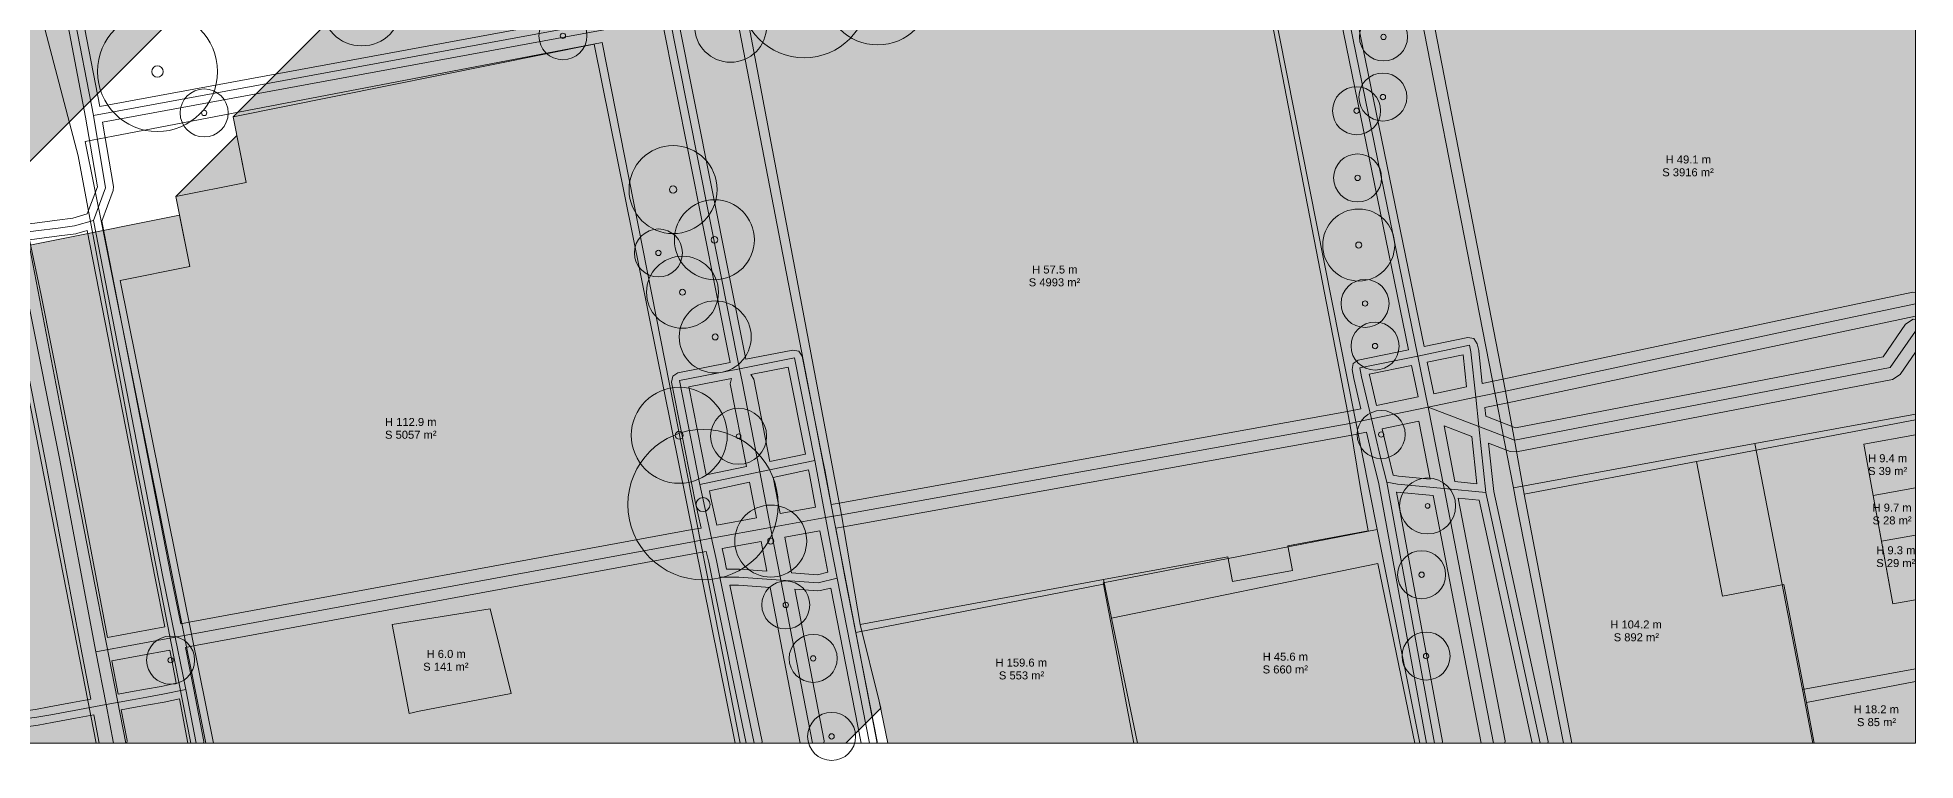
# Model space of a CAD drawing. Header units: metres. Extents: x -8 to 1190, y -11 to 1223.
# Drawn here: x 949.8 to 1184.6, y -2.2 to 88.2 of the extents above; entities that cross this region are included whole.
import ezdxf

# ---------------------------------------------------------------- set-up
doc = ezdxf.new("R2010")
doc.units = ezdxf.units.M
doc.header["$MEASUREMENT"] = 0
for name, color, linetype, lineweight, true_color in [('TPX_BUILDING_AREAS_TEXT', 7, 'CONTINUOUS', 0, 0x000000), ('TPX_BUILDING_HEIGHTS_TEXT', 7, 'CONTINUOUS', 0, 0x000000), ('TPX_BUILDINGS', 7, 'CONTINUOUS', 0, 0x000000), ('TPX_BUILDINGS_HATCH', 7, 'CONTINUOUS', 0, 0xf0f0f0), ('TPX_BUILDINGS_SHADOWS_HATCH', 7, 'CONTINUOUS', 0, 0x000000), ('TPX_BUILDINGS_SHADOWS_OUTLINES', 7, 'CONTINUOUS', 0, 0x000000), ('TPX_CADASTRES', 7, 'CONTINUOUS', 0, 0x646464), ('TPX_FRAME_PROJECT', 7, 'CONTINUOUS', 0, 0x000000), ('TPX_RAILWAYS_AXES', 7, 'CONTINUOUS', 0, 0x464646), ('TPX_ROADS_AXES', 7, 'CONTINUOUS', 0, 0x323232), ('TPX_ROADS_CONTOURS', 7, 'CONTINUOUS', 0, 0x646464), ('TPX_VEGETATION_TREES_INDIVIDUAL', 7, 'CONTINUOUS', 0, 0x136734)]:
    doc.layers.add(name, color=color, linetype=linetype, lineweight=lineweight, true_color=true_color)
doc.styles.add('TPX_TEXTE', font='arial.ttf')

# ---------------------------------------------------------------- blocks, each defined once
blk = doc.blocks.new('TREETR007_CR075')
at = {"layer": 'TPX_VEGETATION_TREES_INDIVIDUAL'}
for radius in [7.5, 0.7083333333333334]:
    blk.add_circle((0, 0, 0.0361), radius, dxfattribs=at)
blk = doc.blocks.new('TREETR003_CR030')
at = {"layer": 'TPX_VEGETATION_TREES_INDIVIDUAL'}
for radius in [3, 0.3333333333333333]:
    blk.add_circle((0, 0, 0.0361), radius, dxfattribs=at)
blk = doc.blocks.new('TREETR003_CR035')
at = {"layer": 'TPX_VEGETATION_TREES_INDIVIDUAL'}
for radius in [3.5, 0.2916666666666667]:
    blk.add_circle((0, 0, 0.0361), radius, dxfattribs=at)
blk = doc.blocks.new('TREETR004_CR045')
at = {"layer": 'TPX_VEGETATION_TREES_INDIVIDUAL'}
for radius in [4.5, 0.375]:
    blk.add_circle((0, 0, 0.0361), radius, dxfattribs=at)
blk = doc.blocks.new('TREETR005_CR060')
at = {"layer": 'TPX_VEGETATION_TREES_INDIVIDUAL'}
for radius in [6, 0.5]:
    blk.add_circle((0, 0, 0.0361), radius, dxfattribs=at)
blk = doc.blocks.new('TREETR005_CR055')
at = {"layer": 'TPX_VEGETATION_TREES_INDIVIDUAL'}
for radius in [5.5, 0.4583333333333333]:
    blk.add_circle((0, 0, 0.0361), radius, dxfattribs=at)
blk = doc.blocks.new('TREETR006_CR050')
at = {"layer": 'TPX_VEGETATION_TREES_INDIVIDUAL'}
for radius in [5, 0.625]:
    blk.add_circle((0, 0, 0.0361), radius, dxfattribs=at)
blk = doc.blocks.new('TREETR006_CR067')
at = {"layer": 'TPX_VEGETATION_TREES_INDIVIDUAL'}
for radius in [6.67, 0.625]:
    blk.add_circle((0, 0, 0.0361), radius, dxfattribs=at)
blk = doc.blocks.new('TREETR007_CR080')
at = {"layer": 'TPX_VEGETATION_TREES_INDIVIDUAL'}
for radius in [8, 0.6666666666666666]:
    blk.add_circle((0, 0, 0.0361), radius, dxfattribs=at)
blk = doc.blocks.new('TREETR004_CR050')
at = {"layer": 'TPX_VEGETATION_TREES_INDIVIDUAL'}
for radius in [5, 0.4166666666666667]:
    blk.add_circle((0, 0, 0.0361), radius, dxfattribs=at)
blk = doc.blocks.new('TREETR009_CR094')
at = {"layer": 'TPX_VEGETATION_TREES_INDIVIDUAL'}
for radius in [9.39, 0.875]:
    blk.add_circle((0, 0, 0.0361), radius, dxfattribs=at)

msp = doc.modelspace()

# ---------------------------------------------------------------- hatches: boundary and pattern name
at = {"layer": 'TPX_BUILDINGS_HATCH'}
for points in [[(1127.6722333678044, 91.55981680518016), (1124.2048518904485, 90.8914837515913), (1133.3126857527532, 43.99524733191356), (1134.4324414976873, 37.8612513220869), (1135.6717250593938, 31.111034838017076), (1157.2063796767034, 35.20128008490428), (1184.5666120299138, 40.40758844977245), (1184.5666120299138, 91.61609217291698), (1182.560024047736, 102.09109541540965), (1177.9623267897405, 101.2136330283247), (1176.6864679106511, 107.86316153174266), (1171.232769752387, 106.8182940161787), (1171.4816806563176, 105.5076250708662), (1157.686024452094, 102.88616701727733), (1156.02152803028, 111.36576029425487), (1126.9228599318303, 105.4681496298872), (1128.2006414183415, 98.33576437598094), (1126.4602611311711, 97.90220591193065), (1127.6722333678044, 91.55981680518016)], [(1101.735414456576, 102.5185770667158), (1038.60569376871, 90.38896509772167), (1050.305506657809, 28.52311941748485), (1052.6486396305263, 14.829643694218248), (1083.0829562656581, 20.432063547428697), (1098.6057652942836, 23.288156954105943), (1099.181498479098, 20.190377680119127), (1106.7078666202724, 21.574501482304186), (1106.1321296207607, 24.672279802616686), (1116.1745805256069, 26.523346391972154), (1115.1931704990566, 31.8154110587202), (1113.8604239933193, 39.94748636847362), (1101.735414456576, 102.5185770667158)], [(968.8853358738124, 59.54782715579495), (960.1535043232143, 57.79894200107083), (969.059262227267, 13.616856010165066), (971.8046960346401, 3.888271749019623e-07), (1037.0234746448696, 3.888271749019623e-07), (1031.9468287937343, 25.205330283846706), (1019.4157943241298, 87.34690514346585), (974.2645396701992, 78.28484001895413), (975.9186410419643, 70.06747284671292), (967.1215686313808, 68.30318871280178), (968.8853358738124, 59.54782715579495)], [(1184.5666122159455, 38.54180094366893), (1178.1011295041535, 37.36848780279979), (1179.2796182355378, 30.949150530155748), (1184.5666122159455, 31.908600298222154), (1184.5666122159455, 38.54180094366893)], [(1157.2063788883388, 35.20128065114841), (1135.6717252247036, 31.1110354042612), (1141.6360482685268, 5.727633833885193e-08), (1171.9082545749843, 5.727633833885193e-08), (1170.9309854023159, 5.0902596092782915), (1168.1102838031948, 19.821839389856905), (1160.4366483204067, 18.36839490896091), (1157.2063788883388, 35.20128065114841)], [(1184.5666118091904, 31.908599344547838), (1179.279618782457, 30.949150530155748), (1180.326159042772, 25.235165087040514), (1184.5666118091904, 26.00469442969188), (1184.5666118091904, 31.908599344547838)], [(1184.5666122348048, 26.00469442969188), (1180.3261594683863, 25.235165087040514), (1181.760385504458, 17.40320154791698), (1184.5666122348048, 17.91308638220653), (1184.5666122348048, 26.00469442969188)], [(1117.3560714237392, 22.46374502731487), (1084.0838412754238, 15.60489073349163), (1087.3148498050869, -8.987262845039368e-08), (1122.0065831653774, -8.987262845039368e-08), (1117.3560714237392, 22.46374502731487)], [(1083.0829562656581, 20.432062854990363), (1052.6486396305263, 14.82964395545423), (1055.038881253451, 5.243919124826789), (1056.124731015414, -2.477318048477173e-07), (1087.3148498050869, -2.477318048477173e-07), (1084.0838412754238, 15.604890575632453), (1083.0829562656581, 20.432062854990363)], [(1006.393846463412, 16.795944658573717), (994.1595296375453, 14.819269625004381), (996.2941045276821, 3.688785997685045), (997.5124749653041, 3.999182192143053), (1009.0231608860195, 6.196423021610826), (1006.393846463412, 16.795944658573717)], [(1184.5666118296795, 7.683036936447024), (1170.9309850367717, 5.090259684249759), (1171.9082542094402, 1.3224780559539795e-07), (1184.5666118296795, 1.3224780559539795e-07), (1184.5666118296795, 7.683036936447024)]]:
    msp.add_hatch(color=256, dxfattribs=at).paths.add_polyline_path(points)
at = {"layer": 'TPX_BUILDINGS_SHADOWS_HATCH'}
h = msp.add_hatch(color=256, dxfattribs=at)
h.paths.add_polyline_path([(820.7589537722524, 197.93872831063345), (806.6875407320913, 183.86731622414663), (836.016734801, 189.58802793221548), (840.6529023272451, 165.9522351999767), (844.3078381640371, 166.66468808846548), (847.2819506747182, 151.46300885872915), (843.7330376727041, 150.7755470057018), (848.3383319003042, 127.27057359414175), (856.4927928072866, 135.42503354744986), (845.6904885394033, 189.97094819741324), (905.0675236803945, 201.6513480921276), (917.3622700793203, 139.52316186623648), (916.8544594866689, 139.42325303750113), (914.245096884435, 136.81389043526724), (913.8530900103506, 138.83285234170035), (857.9929225069936, 127.84458635048941), (857.8454939944204, 128.59461019234732), (836.261119566625, 124.42055223183706), (823.9899479968008, 112.14937970833853), (901.4709889513906, 127.13292310433462), (902.1525284869131, 123.62282655434683), (906.2204587084707, 124.40969846444204), (910.4707543475088, 102.59308526711538), (911.3835970980581, 97.88325212197378), (920.4162823779043, 99.63401124672964), (925.9148490054067, 71.35700128274038), (917.2925307375845, 69.69151017861441), (921.0942723376211, 50.105107285548), (922.2007472140249, 44.4282912989147), (907.9151608569082, 41.65720174508169), (909.5223700625356, 33.382765748072416), (859.8844811541494, 23.783991791773587), (843.2101866824087, 7.109697320032865), (873.4870211703237, 12.904301621485502), (875.9763867480215, -2.1886080503463745e-08), (889.9409291369375, -2.1886080503463745e-08), (886.7644011599477, 13.780433632899076), (886.2073628527578, 16.21519086556509), (941.1988160235342, 27.183377244044095), (946.6261355502065, -2.1886080503463745e-08), (971.8046900851186, -2.1886080503463745e-08), (969.0592534167226, 13.616854645777494), (960.1534955126699, 57.79893968300894), (968.8853242022451, 59.547834374476224), (967.5937153918203, 65.95939347939566), (936.1603505236562, 59.68993375496939), (936.1068541628774, 59.967248894739896), (978.9293782336172, 102.78977201180533), (973.4093043429311, 101.69625661568716), (967.9226996523794, 129.2281198282726), (967.3186356646474, 132.2271432657726), (960.8861853701528, 130.95155618386343), (961.3013035876211, 128.86308572487906), (950.1646687609609, 126.65051648812369), (943.7707459551748, 158.68638608651236), (944.7083088976797, 158.87301824288443), (944.187741957372, 161.47256086068228), (938.144137106603, 160.30502793984488), (939.3127781969961, 161.47366903023794), (931.0107676608022, 203.11006829934195), (948.7861783129629, 206.6353740473278), (947.7185809237417, 211.96462342934683), (980.0544564349111, 218.3720922251232), (986.4588648898061, 186.29267976479605), (999.405271254247, 188.86314771370962), (1000.3606602770742, 184.08277700142935), (1007.791146002477, 146.81390092568472), (1015.1402279955801, 109.96308992104605), (1003.67067595548, 107.6909751673229), (974.2645537478384, 78.2848529596813), (1019.41579314298, 87.34691522317007), (1031.9468390566763, 25.2053327341564), (1037.0234849078115, -2.1886080503463745e-08), (1050.8627688509878, -2.1886080503463745e-08), (1055.222051344579, 4.359281518030912), (1055.0388724429067, 5.243916489649564), (1052.6486298663076, 14.829641320277005), (1050.3054968935903, 28.523117043543607), (1038.6056840044912, 90.38896272378042), (1101.735412321752, 102.51858709054068), (1113.8604342562612, 39.94748780922964), (1115.1931807619985, 31.815412499476224), (1116.1745888812002, 26.52335546212271), (1106.1321417910513, 24.672271706629544), (1106.7078740221914, 21.574509598780423), (1099.1815011126455, 20.190367676783353), (1098.6057574374136, 23.288145043421537), (1083.0829684359487, 20.432055451441556), (1084.0838486773428, 15.60490319924429), (1117.356069288915, 22.463754632044584), (1122.0065857989248, -2.1886080503463745e-08), (1141.6360375506338, -2.1886080503463745e-08), (1135.6717154604848, 31.11103341775015), (1134.4324318987783, 37.861249901819974), (1133.3126761538442, 43.99524495797232), (1124.2048422915395, 90.89148137765005), (1127.6722218615469, 91.5598249216564), (1126.4602515322622, 97.90220353798941), (1128.200629912084, 98.33577153878286), (1126.9228503329214, 105.46814820962027), (1156.02152701444, 111.36576936440542), (1157.6860320193227, 102.88617799477652), (1171.48166915006, 105.50763318734244), (1171.232760153478, 106.81829259591177), (1176.686466894811, 107.86317155556753), (1177.9623353106435, 101.21364400582388), (1182.5600220782217, 102.09110448556021), (1184.566611967748, 91.61612031655386), (1184.566611967748, 144.8334073801525), (1162.7366168124136, 140.40898511605337), (1168.2443301302847, 145.91669843392447), (1158.219516478246, 144.02455518441275), (1159.5558344942983, 137.22820375161245), (1158.471173964208, 137.01646421151236), (1146.0038058382925, 124.54909608559683), (1144.1303279025014, 134.21717832284048), (1118.2749707323965, 129.17029950814322), (1117.343105993932, 133.88717935280874), (1116.581190787023, 138.21758744912222), (1105.5170399767812, 136.09174440102652), (1099.2481505495962, 167.1792611856945), (1054.0968958956655, 158.11719510750845), (1041.1174227816518, 145.13772199349478), (1035.2975918871816, 174.3203468103893), (1037.2774912936147, 176.3002452631481), (1036.0384900195058, 182.5146646280773), (1023.3615357500967, 180.12969968514517), (1016.5714203936514, 215.903353669215), (1013.66064520902, 215.32518003182486), (1010.2496821505483, 232.4105729837902), (1016.7814757449087, 238.94236657815054), (1016.1661994082388, 242.0515002985485), (1010.0021388155874, 240.8905601282604), (997.0668084246572, 299.61093518929556), (989.843503676122, 298.1899986048229), (988.5409628970083, 305.10251233773306), (995.6519009692129, 312.21345136361197), (992.7293154818472, 327.58654306130484), (991.7239577395376, 327.3954257746227), (989.9512898547109, 336.7355642099865), (1053.8069989306387, 348.77185151772574), (1072.0813977343496, 252.5768279810436), (1087.4256064516958, 267.9210357447155), (1069.1512181384023, 364.1160583277233), (1011.6693646532949, 353.2812013407238), (1009.0844418627676, 366.9872207422741), (942.498912535375, 354.51484105782583), (920.3329579455312, 332.34888551430777), (916.8639685732778, 350.8566770334728), (906.0689332110342, 348.8398237009533), (905.6375968081411, 351.1431226511486), (900.8120934588369, 350.2466048975475), (897.88951655454, 347.32402799325064), (893.3803612811025, 346.4914417047985), (855.8330037218984, 308.9440841455944), (863.6960465533193, 310.39594457345083), (863.2647130114492, 312.69923303322867), (868.0902249438222, 313.59576223092154), (868.5215708834585, 311.29246518807486), (879.316596708959, 313.30931661324576), (888.9131629092153, 262.10966203408316), (894.6788107973989, 263.18190858559683), (901.3956572634634, 227.36727521615103), (889.972898207372, 225.23686502175406), (890.6376740557607, 221.6883125086315), (879.4432799441274, 219.61178395943716), (878.7958752734121, 223.0763273020275), (877.3125311953481, 221.59298322396353), (876.5852944476064, 225.4424514551647), (871.7131821734365, 224.53183744149283), (873.68825408048, 214.07722757058218), (868.9008414370473, 213.18129346566275), (851.6117121798452, 195.8921642084606), (850.0881621462759, 203.65944287972525), (820.7589537722524, 197.93872831063345)])
h.paths.add_polyline_path([(910.3962542635854, 322.4121904154308), (976.9817921740469, 334.88458249764517), (983.5415150744375, 300.1030654688366), (952.4196955782827, 294.2810525675304), (955.6084611041006, 277.4039125223644), (960.5329367739614, 251.2699832697399), (985.147458754247, 255.87923524575308), (988.5602318865713, 256.52313611702994), (988.4030272585806, 257.37211320595816), (997.1170050723013, 259.0133151789196), (999.2721688372549, 247.57699868874624), (994.7861840350088, 246.73746392922476), (995.7967211825307, 241.3947620172985), (963.5306288821157, 235.34887883858755), (963.9315697771963, 233.21103666024283), (935.1598002535757, 227.8284034510143), (934.7588536364492, 229.96626184182242), (928.0556237322744, 228.70736596779898), (910.3962542635854, 322.4121904154308)], flags=16)
h.paths.add_polyline_path([(932.8538872820791, 332.18571660714224), (936.9140135867056, 333.0053224344738), (937.2507731539663, 331.35864541726187), (933.1906458956655, 330.5390338678844), (932.8538872820791, 332.18571660714224)], flags=16)
for points in [[(974.7401904575527, 75.92181154852733), (967.1215810291469, 68.30320212012157), (975.9186286441982, 70.06748148566112), (974.7401904575527, 75.92181154852733)], [(1184.566611967748, 40.4075917978771), (1157.2063910586294, 35.20127294259146), (1160.436656676, 18.368406273890287), (1168.110282622045, 19.82184884743765), (1170.9309937579092, 5.090271927881986), (1184.566611967748, 7.683047272730619), (1184.566611967748, 17.913076378870755), (1181.7603880984243, 17.403191544581205), (1179.2796094042715, 30.949149109888822), (1178.1011206728872, 37.36848542885855), (1184.566611967748, 38.54180619912222), (1184.566611967748, 40.4075917978771)]]:
    msp.add_hatch(color=256, dxfattribs=at).paths.add_polyline_path(points)

# ---------------------------------------------------------------- linework, layer by layer
at = {"layer": 'TPX_BUILDINGS', "elevation": 0.042100000000000005}
for points in [[(1127.6722333678044, 91.55981680518016), (1124.2048518904485, 90.8914837515913), (1133.3126857527532, 43.99524733191356), (1134.4324414976873, 37.8612513220869), (1135.6717250593938, 31.111034838017076), (1157.2063796767034, 35.20128008490428), (1184.5666120299138, 40.40758844977245), (1184.5666120299138, 91.61609217291698), (1182.560024047736, 102.09109541540965), (1177.9623267897405, 101.2136330283247), (1176.6864679106511, 107.86316153174266), (1171.232769752387, 106.8182940161787), (1171.4816806563176, 105.5076250708662), (1157.686024452094, 102.88616701727733), (1156.02152803028, 111.36576029425487), (1126.9228599318303, 105.4681496298872), (1128.2006414183415, 98.33576437598094), (1126.4602611311711, 97.90220591193065)], [(1101.735414456576, 102.5185770667158), (1038.60569376871, 90.38896509772167), (1050.305506657809, 28.52311941748485), (1052.6486396305263, 14.829643694218248), (1083.0829562656581, 20.432063547428697), (1098.6057652942836, 23.288156954105943), (1099.181498479098, 20.190377680119127), (1106.7078666202724, 21.574501482304186), (1106.1321296207607, 24.672279802616686), (1116.1745805256069, 26.523346391972154), (1115.1931704990566, 31.8154110587202), (1113.8604239933193, 39.94748636847362)], [(968.8853358738124, 59.54782715579495), (960.1535043232143, 57.79894200107083), (969.059262227267, 13.616856010165066), (971.8046960346401, 3.888271749019623e-07), (1037.0234746448696, 3.888271749019623e-07), (1031.9468287937343, 25.205330283846706), (1019.4157943241298, 87.34690514346585), (974.2645396701992, 78.28484001895413), (975.9186410419643, 70.06747284671292), (967.1215686313808, 68.30318871280178)], [(1184.5666122159455, 38.54180094366893), (1178.1011295041535, 37.36848780279979), (1179.2796182355378, 30.949150530155748), (1184.5666122159455, 31.908600298222154)], [(1157.2063788883388, 35.20128065114841), (1135.6717252247036, 31.1110354042612), (1141.6360482685268, 5.727633833885193e-08), (1171.9082545749843, 5.727633833885193e-08), (1170.9309854023159, 5.0902596092782915), (1168.1102838031948, 19.821839389856905), (1160.4366483204067, 18.36839490896091)], [(1184.5666118091904, 31.908599344547838), (1179.279618782457, 30.949150530155748), (1180.326159042772, 25.235165087040514), (1184.5666118091904, 26.00469442969188)], [(1184.5666122348048, 26.00469442969188), (1180.3261594683863, 25.235165087040514), (1181.760385504458, 17.40320154791698), (1184.5666122348048, 17.91308638220653)], [(1117.3560714237392, 22.46374502731487), (1084.0838412754238, 15.60489073349163), (1087.3148498050869, -8.987262845039368e-08), (1122.0065831653774, -8.987262845039368e-08)], [(1083.0829562656581, 20.432062854990363), (1052.6486396305263, 14.82964395545423), (1055.038881253451, 5.243919124826789), (1056.124731015414, -2.477318048477173e-07), (1087.3148498050869, -2.477318048477173e-07), (1084.0838412754238, 15.604890575632453)], [(1006.393846463412, 16.795944658573717), (994.1595296375453, 14.819269625004381), (996.2941045276821, 3.688785997685045), (997.5124749653041, 3.999182192143053), (1009.0231608860195, 6.196423021610826)], [(1184.5666118296795, 7.683036936447024), (1170.9309850367717, 5.090259684249759), (1171.9082542094402, 1.3224780559539795e-07), (1184.5666118296795, 1.3224780559539795e-07)]]:
    msp.add_lwpolyline(points, close=True, dxfattribs=at)
at = {"layer": 'TPX_BUILDINGS_SHADOWS_OUTLINES', "elevation": 0.0391}
for points in [[(936.1068541628774, 59.967248894739896), (978.9293782336172, 102.78977201180533), (973.4093043429311, 101.69625661568716), (967.9226996523794, 129.2281198282726), (967.3186356646474, 132.2271432657726), (960.8861853701528, 130.95155618386343), (961.3013035876211, 128.86308572487906), (950.1646687609609, 126.65051648812369), (943.7707459551748, 158.68638608651236)], [(1003.67067595548, 107.6909751673229), (974.2645537478384, 78.2848529596813), (1019.41579314298, 87.34691522317007), (1031.9468390566763, 25.2053327341564), (1037.0234849078115, -2.1886080503463745e-08), (1050.8627688509878, -2.1886080503463745e-08), (1055.222051344579, 4.359281518030912), (1055.0388724429067, 5.243916489649564), (1052.6486298663076, 14.829641320277005), (1050.3054968935903, 28.523117043543607), (1038.6056840044912, 90.38896272378042)], [(1101.735412321752, 102.51858709054068), (1113.8604342562612, 39.94748780922964), (1115.1931807619985, 31.815412499476224), (1116.1745888812002, 26.52335546212271), (1106.1321417910513, 24.672271706629544), (1106.7078740221914, 21.574509598780423), (1099.1815011126455, 20.190367676783353), (1098.6057574374136, 23.288145043421537), (1083.0829684359487, 20.432055451441556), (1084.0838486773428, 15.60490319924429), (1117.356069288915, 22.463754632044584), (1122.0065857989248, -2.1886080503463745e-08), (1141.6360375506338, -2.1886080503463745e-08), (1135.6717154604848, 31.11103341775015), (1134.4324318987783, 37.861249901819974), (1133.3126761538442, 43.99524495797232), (1124.2048422915395, 90.89148137765005)], [(946.6261355502065, -2.1886080503463745e-08), (971.8046900851186, -2.1886080503463745e-08), (969.0592534167226, 13.616854645777494), (960.1534955126699, 57.79893968300894), (968.8853242022451, 59.547834374476224), (967.5937153918203, 65.95939347939566), (936.1603505236562, 59.68993375496939)]]:
    msp.add_lwpolyline(points, dxfattribs=at)
for points in [[(974.7401904575527, 75.92181154852733), (967.1215810291469, 68.30320212012157), (975.9186286441982, 70.06748148566112)], [(1184.566611967748, 40.4075917978771), (1157.2063910586294, 35.20127294259146), (1160.436656676, 18.368406273890287), (1168.110282622045, 19.82184884743765), (1170.9309937579092, 5.090271927881986), (1184.566611967748, 7.683047272730619), (1184.566611967748, 17.913076378870755), (1181.7603880984243, 17.403191544581205), (1179.2796094042715, 30.949149109888822), (1178.1011206728872, 37.36848542885855), (1184.566611967748, 38.54180619912222)]]:
    msp.add_lwpolyline(points, close=True, dxfattribs=at)
at = {"layer": 'TPX_CADASTRES', "elevation": 0.024099999999999996}
for points in [[(1166.3986187102273, 111.32490011816844), (1120.4996433379129, 102.58768507605419), (1134.315941822715, 31.915492502506822), (1164.4805059554055, 37.427281824406236), (1184.5666122557595, 41.097474542912096), (1184.5666122557595, 94.99575087195262), (1183.1897487761453, 102.08561274176463), (1180.8608265044168, 114.07781740790233)], [(1102.213709782809, 102.8204626715742), (1037.3482503406703, 90.17480703955516), (1052.1266068927944, 13.836465326603502), (1083.0603398792446, 19.867149797733873), (1083.0311631672084, 20.017865625675768), (1117.294216107577, 26.69760271674022)], [(959.2756747715175, 75.86282208515331), (955.7977075092494, 75.19809964252636), (958.0348720066249, 64.03194192005321), (970.864067029208, -4.4750049710273743e-07), (1037.6744899265468, -4.4750049710273743e-07), (1035.5834445469081, 10.611245661508292), (1020.4219626896083, 87.54934933735058)], [(1184.56661198847, 41.097474542912096), (1164.4805066417903, 37.427281824406236), (1170.4496886562556, 6.69064756995067), (1184.56661198847, 9.270132509525865)], [(1164.4805058948696, 37.42728209262714), (1134.3159417621791, 31.915492770727724), (1134.6736258976161, 30.08584284549579), (1140.5553416721523, -2.407468855381012e-07), (1171.748998593539, -2.407468855381012e-07), (1170.449687909335, 6.6906478381715715)], [(1117.294216107577, 26.69760342920199), (1083.0311631672084, 20.017866338137537), (1083.0603398792446, 19.867149556521326), (1086.8859080784023, 2.0349398255348206e-07), (1122.6222772113979, 2.0349398255348206e-07)], [(1083.0603398792446, 19.867150044068694), (1052.1266068927944, 13.836464619264007), (1054.7909326069057, -2.6263296604156494e-07), (1086.8859080784023, -2.6263296604156494e-07)], [(1184.5666120303795, 9.270132504869252), (1170.4496886981651, 6.690647565294057), (1171.7489993823692, 4.400499165058136e-07), (1184.5666120303795, 4.400499165058136e-07)]]:
    msp.add_lwpolyline(points, close=True, dxfattribs=at)
at = {"layer": 'TPX_FRAME_PROJECT', "elevation": 0.0001}
msp.add_lwpolyline([(0, 0), (1184.5666121470276, 0), (1184.5666121470276, 1218.5920514413156), (0, 1218.5920514413156)], close=True, dxfattribs=at)
at = {"layer": 'TPX_RAILWAYS_AXES', "elevation": 0.0331}
for points in [[(968.9760664282367, 1.4561228454113007e-06), (962.0457075415179, 35.35707619367167), (954.9099043188617, 73.38592293439433), (937.4210737524554, 139.93913033185527), (934.7590788183734, 153.48832848249003), (895.3901251135394, 353.76299431500956), (867.596504050307, 495.21487953839824), (857.3951566992328, 545.9841323154978), (849.424442130141, 587.624845053535), (842.8110731421039, 652.1285949009471), (802.1611135778949, 864.654946829658), (767.5046690283343, 1045.8564086216502), (734.2865217505023, 1218.5920501011424)], [(960.8568008160219, -4.1676685214042664e-07), (954.2308585857973, 33.882030070293695), (946.9529731487855, 71.81982380198315), (933.7064445232973, 139.22406727122143), (931.0598838543519, 152.70786243723705), (930.217240116559, 156.97396808909252), (927.5702331280336, 170.4231334333308), (891.6884544109926, 352.9934459333308), (863.8846137737855, 494.48894840525463), (855.2430961346254, 526.2707591657527), (841.3609435772523, 554.3538814191706), (823.3512389874086, 579.9329677228816), (801.6507423138246, 602.397601664532), (776.7863586163148, 621.1931605939753)], [(774.2114901640452, 615.9023644705303), (798.508304128889, 597.8704964895733), (819.7807574369945, 576.2715089102276), (837.5341334440745, 551.6330926199444), (851.3205103971995, 524.5400216360576), (860.1645693876781, 493.76109097199515), (887.9867854216136, 352.2238976736553), (920.6264643766917, 186.17294476227835), (923.3085780241527, 172.50191281037405), (923.9040293791331, 169.4663293142803), (926.5664591887034, 155.9517571707256), (929.991817007307, 138.50900433259085), (943.2430110075511, 71.04832623200491), (950.6720461943187, 33.27276394562796), (957.1464915373363, 1.6470439732074738e-06)]]:
    msp.add_lwpolyline(points, dxfattribs=at)
at = {"layer": 'TPX_ROADS_AXES', "elevation": 0.030099999999999995}
for points in [[(969.6432380191982, -3.976747393608093e-07), (968.3473453037441, 6.705609877593815), (967.981082867831, 8.586982329376042), (967.0377196781337, 13.243602355010808), (965.5078582279384, 20.788323958404362), (956.8100146763027, 65.33014829922467), (958.3368014805019, 69.40715368557721), (956.8148154728115, 78.41517027188092), (954.2990169040859, 91.5270553426817), (946.4301261417568, 132.00665434170514), (941.7969550602138, 135.76993902493268), (928.0815448276699, 208.4835334615782), (927.5506362430751, 210.84390028286725), (926.7619800083339, 214.88108404446393), (925.3294562809169, 222.19559438992292)], [(916.8153466694057, 213.72022959357128), (918.2514056675136, 206.68273016577587), (932.3787116520107, 135.87295004492626), (937.9209584705532, 108.25066229468212), (946.8754319660366, 63.64280459051952), (948.5699300281703, 55.61908480292186), (952.5552672855556, 35.54663130408153), (957.1176127903163, 11.421587435062975)], [(956.8148153289221, 78.41517016058788), (1028.6435192092322, 91.62939020758495), (1029.74936752161, 91.83270117407665), (1109.979187773075, 108.92808863287792), (1173.8583791716956, 119.04869505530223), (1184.5666120513342, 120.74615522986278)], [(1107.6199893467128, 121.37497278815135), (1109.9791879169643, 108.92808863287792), (1122.360453557223, 48.373709169682115), (1122.8784675113857, 45.84919306403026), (1123.666837643832, 41.99605223303661)], [(1037.8922166340053, 45.19218489294872), (1037.5764760486782, 46.78628203039989), (1028.6435193531215, 91.62939020758495), (1025.9611815921962, 105.08174273138866)], [(935.5105885975063, 62.032388178166), (937.8364867679775, 62.4659180319868), (939.9081983081996, 62.73592707281932), (942.9058713428676, 63.132283655460924), (946.8754319660366, 63.64280459051952), (949.6232614032924, 64.00324770575389), (952.4037179462612, 64.37138792639598), (954.4672727100551, 64.63947722082958), (956.8100146763027, 65.33014818793163)], [(1184.5666116953362, 54.906341997440904), (1172.314703393029, 52.29803988104686), (1133.3126863718498, 43.99524733191356), (1129.6027101755608, 43.223660913761705), (1123.6668371439446, 41.99605223303661)], [(1130.8735007755458, 31.302529836073518), (1129.9898013584316, 39.57505466975272), (1129.6027106754482, 43.22366097010672), (1128.991879414767, 48.879320645704865), (1128.8209218494594, 49.71355774439871), (1122.360453557223, 48.373708272352815), (1115.117382954806, 46.883779073134065)], [(1123.6668372941203, 41.99605223303661), (1129.98980100872, 39.5750546134077), (1134.4324413132854, 37.8612513220869), (1181.4246373963542, 46.93268629675731), (1184.566611845512, 51.49562403326854)], [(1053.8085803501308, -8.23289155960083e-07), (1049.764966916293, 20.59359086677432), (1049.079570721835, 24.22936547920108), (1048.3384932987392, 28.174212586134672), (1047.29585833475, 33.762532364577055), (1046.9878291599452, 35.323926102370024), (1044.4383086673915, 48.140183579176664), (1037.5764770023525, 46.786282669752836), (1030.0569629184902, 45.30026925727725)], [(1030.0569629184902, 45.30026925727725), (1032.6368731968105, 32.318570267409086), (1033.021594952792, 30.395522247999907), (1034.0851344577968, 25.594638001173735), (1034.7030410282314, 22.829014908522367), (1035.1344890110195, 20.744376312941313), (1039.4193591587245, -8.23289155960083e-07)], [(1041.4621009342372, 26.95496698981151), (1040.1032018177211, 33.88409659033641), (1037.8922166340053, 45.19218489294872)], [(1115.117382954806, 46.883779073134065), (1115.3444671146572, 45.77509548701346), (1116.5757245533168, 40.51895287074149), (1117.6762828342617, 35.85338165797293), (1118.4721726886928, 32.58889343775809), (1124.4539145939052, -4.5262277126312256e-07)], [(1123.666837643832, 41.99605223303661), (1116.5757245533168, 40.51895281439647), (1113.8604239933193, 39.94748636847362), (1050.305506657809, 28.52311941748485), (1048.3384932987392, 28.17421290045604), (1041.4621009342372, 26.95496698981151)], [(1123.666837643832, 41.99605209706351), (1125.6508531086147, 31.796668361406773), (1131.8255881778896, 3.0873343348503113e-07)], [(1046.9878291599452, 35.32392641669139), (1040.1032018177211, 33.88409659033641), (1032.6368741504848, 32.318570581730455)], [(1118.4721726886928, 32.58889338141307), (1119.8272647373378, 32.356189218815416), (1125.6508531086147, 31.79666849737987), (1130.8735007755458, 31.302529779728502)], [(1137.6771707050502, 1.8812716007232666e-07), (1130.8735007755458, 31.302529523149133)], [(1041.4621009342372, 26.95496698981151), (1034.0851344577968, 25.594637361820787), (1031.9468287937343, 25.20533033972606), (969.059262227267, 13.61685606604442), (967.037720631808, 13.24360224371776), (957.1176127903163, 11.421587435062975)], [(1046.7041205875576, 7.12461769580841e-08), (1042.7412909977138, 20.36376388045028), (1041.4621009342372, 26.954966616351157)], [(1035.1344890110195, 20.74437662726268), (1037.4872693531215, 20.735485521610826), (1042.7412909977138, 20.36376425391063), (1047.415827702731, 20.039474932011217), (1049.764966916293, 20.59359118109569)], [(957.1176127903163, 11.421586549375206), (958.391145657748, 4.817546403501183), (959.3238934986293, -4.409812390804291e-07)], [(947.211961697787, 2.8941960013471544), (949.7425946705043, 3.226418939884752), (951.484238576144, 3.5451569235883653), (954.3969974033535, 4.082586733158678), (958.391145657748, 4.817546335514635), (961.64347262308, 5.412057367619127), (963.5100392811, 5.748755899723619), (965.4744853489101, 6.10854193335399), (968.3473462574184, 6.705610719975084)]]:
    msp.add_lwpolyline(points, dxfattribs=at)
at = {"layer": 'TPX_ROADS_CONTOURS', "elevation": 0.027099999999999996}
for points in [[(920.1678863209672, 206.0211513740942), (926.4216266316362, 207.18112928699702), (927.281480376143, 207.33006365131587), (940.8142829579301, 135.58458502124995), (941.1664806050248, 134.99372942280024), (945.5177922886796, 131.4593847496435), (953.317161147017, 91.33742029499263), (955.8306384724565, 78.23763258289546), (957.305948798079, 69.50587160419673), (956.0485473317094, 66.148209403269), (954.2601838749833, 65.6209762794897), (952.2748847645707, 65.36305410694331), (949.4925847691484, 64.99467260669917), (948.4172855061479, 64.85362226795405), (939.636762205977, 108.59492761921138), (934.0946937245317, 136.216324637644)], [(1029.822529379744, 90.82939226459712), (1029.9577689808793, 90.85465795826167), (1109.2014375370927, 107.73991567920893), (1121.1806407612748, 49.15195448230952), (1114.9158979100175, 47.86327059101313), (1114.2827716511674, 47.434617827646434), (1114.1377216023393, 46.68312151264399), (1114.3708244008012, 45.54701883625239), (1115.2547069233842, 41.773790190927684), (1113.5732083958574, 41.41989881824702), (1050.0418239277788, 29.99976236652583), (1049.0480380696245, 29.823485205881298), (1048.2788949650712, 33.94594175647944), (1047.968920294661, 35.517474005930126), (1045.4190908116288, 48.33528883289546), (1044.9945140522905, 48.971228430978954), (1044.2447314900346, 49.12126905750483), (1038.3621955555864, 47.96059305500239)], [(955.4700332325883, 90.73081762623042), (1025.1741109532304, 103.91513902973384), (1027.4643464726396, 92.42924005817622), (957.6098991078325, 79.57822210621089)], [(957.8456731480546, 65.24426538776606), (959.2732883137651, 69.05645162891597), (959.3228259724565, 69.57375128101557), (957.9650293034501, 77.60999185871333), (1027.855304304976, 90.46760160755366), (1036.40008122148, 47.57314283680171), (1029.8620401066728, 46.281087706796825), (1029.2260709446855, 45.856304000131786), (1029.0759359044023, 45.106397460214794), (1031.6560540837236, 32.12364752124995), (1032.041025702376, 30.199351142160594), (1032.7759366673417, 26.880938361398876), (1031.674995962996, 26.680494139902294), (968.786908690352, 15.091923545114696), (967.723109785933, 14.895505736581981), (966.4886336964555, 20.983496497385204)], [(948.8230720204301, 62.889716933481395), (949.7545190495439, 63.01189977955073), (952.5337577504106, 63.37987787555903), (954.5961061161943, 63.647810767404735), (954.7500529927202, 63.680291960947216), (956.0390906971879, 64.06031687092036), (964.5263953846879, 20.59666998218745), (965.7558627766557, 14.5332544548437), (958.5601134938188, 13.21162016224116), (954.2747893971391, 35.8718136055395), (950.2864242237993, 55.9598901970312)], [(938.4296336811967, 52.05559522937983), (947.146211211104, 53.803691695444286), (950.8372274083085, 35.213609526865184), (955.3992715519853, 11.090219329111278), (956.4806180638261, 5.482780287973583), (954.2155509633012, 5.065987418405712), (951.3034930867143, 4.52868730854243), (949.5874038380571, 4.214626143686473), (948.0054965657182, 4.006952117197216), (942.0049586934038, 33.41217405628413)], [(1038.9890227955766, 46.04571039509028), (1043.6523280781694, 46.96582300495356), (1045.8138433140703, 36.10003740619868), (1041.3796554249711, 35.172686408273876), (1039.3643422764726, 45.48001844715327)], [(1116.2975326222368, 46.10560209583491), (1121.5819669407792, 47.192631552927196), (1121.8988300007768, 45.64841539692134), (1122.3871646565385, 43.261689017526805), (1117.2127900761552, 42.18385202717036), (1116.321311537642, 45.98950559925288)], [(1123.5406261128373, 47.59718782734126), (1128.0241132420488, 48.52702696155757), (1128.457050864119, 44.51846773456782), (1124.3454375904985, 43.66813738178462)], [(1031.2329126042314, 44.51332075428218), (1036.5537086171098, 45.56482202839106), (1036.420092169661, 44.90435106586665), (1038.443083350081, 34.55775148700923), (1033.420710150618, 33.504669974558055)], [(1117.8995500248857, 39.26251299213618), (1122.4846702259965, 40.21760542225093), (1123.8944926899858, 32.9700220329687), (1119.959889952559, 33.34805185627192), (1119.2882600468583, 33.46338827442378), (1118.6487126988359, 36.08660776447505)], [(1125.6555133503862, 39.628414939157665), (1129.120118681807, 38.301853011362255), (1129.7491460484453, 32.41337663959712), (1127.008564535994, 32.672675917856395)], [(1041.764013831038, 33.209798644296825), (1046.2025027913041, 34.13805086445063), (1046.3137679737993, 33.57405264209956), (1047.0786872548051, 29.47423345874995), (1042.650587622542, 28.689092467539012)], [(1033.811811034102, 31.543183158151805), (1038.8274655980058, 32.594856093637645), (1039.698186461348, 28.154986212961376), (1034.7445436161943, 27.241523574106395), (1034.0001483601518, 30.601774047128856)], [(1043.2250762623735, 25.744161437265575), (1047.6307588261552, 26.52532751392573), (1048.0968795460649, 24.044113944284618), (1048.605234686751, 21.347475836984813), (1047.3337979954667, 21.047569106332958), (1044.092934195418, 21.272398780100048)], [(1035.396545950789, 24.31117422413081), (1040.2726998967119, 25.210347960703075), (1040.9947610539384, 21.489830802194774), (1037.5578437489457, 21.732992003671825), (1037.4910483998246, 21.735478232614696), (1035.9493518513627, 21.741305182687938), (1035.6789794606157, 23.047062705270946)], [(959.1229291600175, 10.264809439890087), (966.3518853825517, 11.592544387094676), (967.0002370518632, 8.392161200754344), (967.1770826024003, 7.483762572519481), (965.2826400441118, 7.090039084665477), (963.3311954182573, 6.732634375803173), (961.4636569661088, 6.395757506601512), (959.9233394307084, 6.114194701425731)]]:
    msp.add_lwpolyline(points, close=True, dxfattribs=at)
msp.add_lwpolyline([(948.4038577717729, 2.042088340036571), (949.922614638228, 2.242755721323192), (951.665685240645, 2.561755965463817), (954.5782018345781, 3.0991409523412585), (956.8600593251176, 3.519023726694286), (957.541393820662, -1.685693860054016e-07), (960.974052969832, -1.685693860054016e-07), (961.0419870060869, 0.33264810871332884), (960.3028093022294, 4.150420020334423), (961.8221374196, 4.4281461937353015), (963.6901908558793, 4.765117476694286), (965.6779685658403, 5.129463027231395), (967.5579333943315, 5.520177672617137), (968.6247344654985, -1.685693860054016e-07), (970.5862527531572, -1.685693860054016e-07), (970.6250711125322, 0.1897438270971179), (969.3291783970781, 6.895354102365673), (968.9611735981889, 8.785534690134227), (968.3191180867143, 11.954843352548778), (969.3313537281938, 12.14174063038081), (1032.2170615834184, 23.72987253498286), (1033.4278608006425, 23.950314353220165), (1033.725388113875, 22.618643592111766), (1034.1551852864213, 20.541981528513134), (1038.398249213118, -1.685693860054016e-07), (1040.3599897068925, -1.685693860054016e-07), (1040.398685995955, 0.2022846443578601), (1036.3631148976274, 19.739726851694286), (1037.450051848311, 19.735619376413524), (1041.3896299046464, 19.456894706003368), (1045.1759811085649, -1.685693860054016e-07), (1048.1182685536332, -1.685693860054016e-07), (1048.176499907393, 0.2865284187719226), (1044.488080565352, 19.24017984699458), (1047.3466201466508, 19.041872809641063), (1047.6454072636552, 19.066185782663524), (1048.9837937992997, 19.381885359995067), (1052.789485518355, -1.685693860054016e-07), (1054.7510238331743, -1.685693860054016e-07), (1054.7898431462236, 0.1926735145971179), (1050.7469583195634, 20.782555411569774), (1050.0623098057695, 24.41436083149165), (1049.6001334828325, 26.874585936777294), (1050.5674853962846, 27.046173880808055), (1114.1258044880815, 38.471148322336376), (1115.9413571995683, 38.85258276294917), (1116.7047401112504, 35.61651689838618), (1117.4938054722734, 32.38002092670649), (1123.4372077626176, -1.685693860054016e-07), (1125.398782317061, -1.685693860054016e-07), (1125.437483374495, 0.18053514789789915), (1119.7138667744584, 31.363147567026317), (1119.7316270512529, 31.360772917978466), (1124.2925773304887, 30.922564337961376), (1130.2975660008378, -1.685693860054016e-07), (1133.2398486775346, -1.685693860054016e-07), (1133.2980800312944, 0.2859504921361804), (1127.4061875981279, 30.626122306101024), (1130.0515714329667, 30.375830481760204), (1136.6538215321489, -1.685693860054016e-07), (1138.6159959477372, -1.685693860054016e-07), (1138.6543546360917, 0.21239359211176634), (1131.862122122664, 31.462298224680126), (1131.2178397816606, 37.49358351062983), (1133.8925748509355, 36.46177179645747), (1134.7167545002885, 36.38844282459468), (1181.7089505833574, 45.45987779926509), (1182.6600738209672, 46.08198244404048), (1184.5666118306108, 48.85075456928462), (1184.5666118306108, 52.91267092060298), (1184.294564787764, 52.970747779123485), (1183.3311753910966, 52.34632761310786), (1180.5374341649003, 48.28911287616938), (1134.5707383793779, 39.41564161609858), (1130.8604779881425, 40.846920798532665), (1130.745648924727, 41.929267714731395), (1133.6250091237016, 42.52812273334712), (1172.6270261448808, 50.83091528248042), (1184.5666118306108, 53.37272722553462), (1184.5666118306108, 56.31567938160151), (1184.2542768162675, 56.3734644157812), (1172.0023685139604, 53.76516229938716), (1133.003804747481, 45.46310407947749), (1130.4245925587602, 44.92668993305415), (1129.9860978764482, 48.98669988941401), (1129.971520964522, 49.080075095407665), (1129.8005633992143, 49.91431219410151), (1129.370690886397, 50.54887468647212), (1128.6178508442827, 50.692722151987255), (1123.139299933333, 49.55651457142085), (1111.1683688801713, 108.10402185749263)], dxfattribs=at)

# ---------------------------------------------------------------- block references
at = {"layer": 'TPX_VEGETATION_TREES_INDIVIDUAL'}
for name, p in [('TREETR007_CR080', (1045.6701614679769, 93.63666965998709, 0.0361)), ('TREETR006_CR067', (1054.8396426052786, 93.92741313483566, 0.0361)), ('TREETR006_CR050', (990.3534678290598, 92.13725567096844, 0.0361)), ('TREETR004_CR045', (1036.4622369359713, 89.59250827878714, 0.0361)), ('TREETR007_CR075', (964.8181835243013, 83.92643220536411, 0.0361)), ('TREETR003_CR030', (1015.4979303569999, 88.39181282697245, 0.0361)), ('TREETR003_CR030', (1118.0741312738974, 88.24959909263998, 0.0361)), ('TREETR003_CR030', (1117.9973146175034, 80.742715052329, 0.0361)), ('TREETR003_CR030', (970.6578784862068, 78.75124164065346, 0.0361)), ('TREETR003_CR030', (1114.7060276167467, 79.03023393079638, 0.0361)), ('TREETR005_CR055', (1029.269069029251, 69.173957625404, 0.0361)), ('TREETR003_CR030', (1114.838382422924, 70.6365871974267, 0.0361)), ('TREETR004_CR050', (1034.4428740504663, 62.90561124915257, 0.0361)), ('TREETR004_CR045', (1114.9707357012667, 62.24293081834912, 0.0361)), ('TREETR003_CR030', (1027.4419308004435, 61.254232209175825, 0.0361)), ('TREETR004_CR045', (1030.4471668640617, 56.34654380986467, 0.0361)), ('TREETR003_CR030', (1115.7690296678338, 54.942452997900546, 0.0361)), ('TREETR004_CR045', (1034.5366925341077, 50.75851857243106, 0.0361)), ('TREETR003_CR030', (1117.0240896912292, 49.62191372876987, 0.0361)), ('TREETR005_CR060', (1030.0457376609556, 38.46605113707483, 0.0361)), ('TREETR003_CR035', (1037.4650366948918, 38.34391659591347, 0.0361)), ('TREETR003_CR030', (1117.7839715532027, 38.56795837916434, 0.0361)), ('TREETR009_CR094', (1033.012528290972, 29.804887630045414, 0.0361)), ('TREETR003_CR035', (1123.5854052216746, 29.639340851455927, 0.0361)), ('TREETR004_CR045', (1041.4776761906687, 25.24895618064329, 0.0361)), ('TREETR003_CR030', (1122.842636889778, 21.039202531799674, 0.0361)), ('TREETR003_CR030', (1043.3601904332172, 17.268113781232387, 0.0361)), ('TREETR003_CR030', (966.464737809496, 10.363594534341246, 0.0361)), ('TREETR003_CR030', (1046.7837857322302, 10.586872073821723, 0.0361)), ('TREETR003_CR030', (1123.3933437580708, 10.871963919140399, 0.0361)), ('TREETR003_CR030', (1049.0846439716406, 0.8324872124940157, 0.0361))]:
    msp.add_blockref(name, p, dxfattribs=at)

# ---------------------------------------------------------------- texts
at = {"layer": 'TPX_BUILDING_AREAS_TEXT', "style": 'TPX_TEXTE'}
for s, p in [('S 3916 m²', (1152.9186132157454, 70.83816868257709, 0.04510000000000001)), ('S 4993 m²', (1073.7309400243867, 57.0864761938657, 0.04510000000000001)), ('S 5057 m²', (993.2621228763135, 38.03580551459454, 0.04510000000000001)), ('S 39 m²', (1178.6436451408433, 33.501080985098255, 0.04510000000000001)), ('S 28 m²', (1179.2001706268838, 27.330749410879893, 0.04510000000000001)), ('S 29 m²', (1179.6701570750215, 22.000081175984814, 0.04510000000000001)), ('S 892 m²', (1146.84725547072, 12.72551029389724, 0.04510000000000001)), ('S 141 m²', (998.0378638498664, 9.043299970898506, 0.04510000000000001)), ('S 660 m²', (1102.9720883839996, 8.703386407392099, 0.04510000000000001)), ('S 553 m²', (1069.9999537193448, 7.958278345689177, 0.04510000000000001)), ('S 85 m²', (1177.2596624168568, 2.1213524591177704, 0.04510000000000001))]:
    msp.add_text(s, height=1, dxfattribs=at).set_placement(p)
at = {"layer": 'TPX_BUILDING_HEIGHTS_TEXT', "style": 'TPX_TEXTE'}
for s, p in [('H 49.1 m', (1153.3436132157453, 72.43816868257709, 0.04510000000000001)), ('H 57.5 m', (1074.1559400243866, 58.686476193865694, 0.04510000000000001)), ('H 112.9 m', (993.2621228763135, 39.63580551459454, 0.04510000000000001)), ('H 9.4 m', (1178.6436451408433, 35.10108098509825, 0.04510000000000001)), ('H 9.7 m', (1179.2001706268838, 28.930749410879894, 0.04510000000000001)), ('H 9.3 m', (1179.6701570750215, 23.600081175984815, 0.04510000000000001)), ('H 104.2 m', (1146.42225547072, 14.325510293897242, 0.04510000000000001)), ('H 6.0 m', (998.4628638498664, 10.643299970898507, 0.04510000000000001)), ('H 159.6 m', (1069.5749537193449, 9.558278345689178, 0.04510000000000001)), ('H 45.6 m', (1102.9720883839996, 10.3033864073921, 0.04510000000000001)), ('H 18.2 m', (1176.8346624168566, 3.72135245911777, 0.04510000000000001))]:
    msp.add_text(s, height=1, dxfattribs=at).set_placement(p)

doc.saveas('drawing.dxf')
